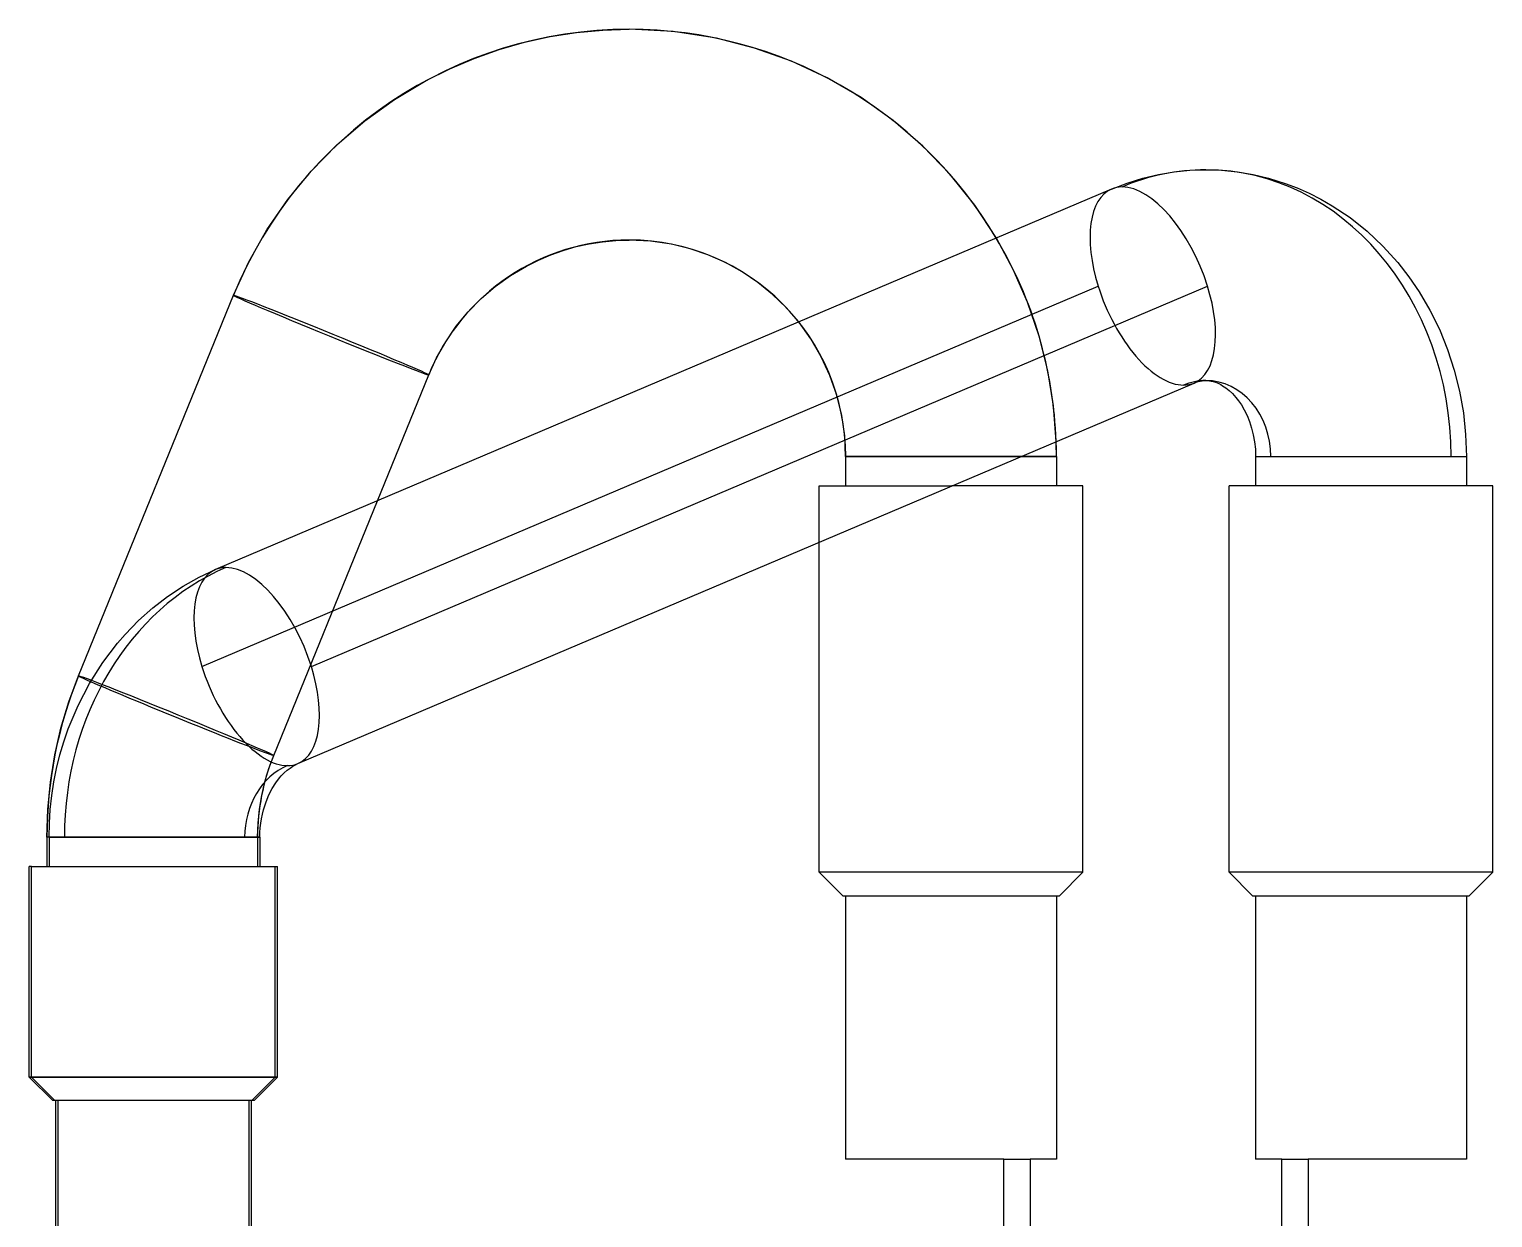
# Model space of a CAD drawing. Header units: millimetres. Extents: x -14.1 to 35.9, y -4.8 to 51.9.
# Drawn here: x 4.61 to 29.6, y 31.6 to 51.9 of the extents above; entities that cross this region are included whole.
import ezdxf

# ---------------------------------------------------------------- set-up
doc = ezdxf.new("R2010")
doc.units = ezdxf.units.MM
doc.layers.add('MAIN-1', color=7, linetype='Continuous')
doc.layers.add('MAIN-2', color=7, linetype='Continuous')

msp = doc.modelspace()

# ---------------------------------------------------------------- linework, layer by layer
at = {"layer": 'MAIN-1'}
for p, q in [((13.065, 51.677), (13.506, 51.774)), ((13.506, 51.774), (13.952, 51.844)), ((13.952, 51.844), (14.402, 51.886)), ((14.402, 51.886), (14.853, 51.9)), ((15.607, 51.861), (14.853, 51.9)), ((16.342, 51.746), (15.607, 51.861)), ((16.992, 51.579), (16.342, 51.746)), ((12.206, 51.402), (12.631, 51.553)), ((12.631, 51.553), (13.065, 51.677)), ((17.624, 51.353), (16.992, 51.579)), ((11.79, 51.226), (12.206, 51.402)), ((18.233, 51.07), (17.624, 51.353)), ((10.847, 50.701), (11.386, 51.023)), ((11.386, 51.023), (11.79, 51.226)), ((18.813, 50.732), (18.233, 51.07)), ((10.338, 50.334), (10.847, 50.701)), ((19.36, 50.341), (18.813, 50.732)), ((9.862, 49.925), (10.338, 50.334)), ((19.868, 49.903), (19.36, 50.341)), ((9.423, 49.476), (9.862, 49.925)), ((20.334, 49.419), (19.868, 49.903)), ((24.16, 49.464), (24.429, 49.491)), ((24.429, 49.491), (24.7, 49.5)), ((24.7, 49.5), (24.97, 49.491)), ((24.97, 49.491), (25.24, 49.464)), ((9.024, 48.991), (9.423, 49.476)), ((20.753, 48.895), (20.334, 49.419)), ((23.091, 49.171), (23.357, 49.273)), ((23.357, 49.273), (23.627, 49.356)), ((23.627, 49.356), (23.892, 49.419)), ((23.892, 49.419), (24.16, 49.464)), ((25.24, 49.464), (25.508, 49.419)), ((25.508, 49.419), (25.773, 49.356)), ((25.773, 49.356), (26.057, 49.268)), ((26.057, 49.268), (26.263, 49.189)), ((23.091, 49.171), (7.789, 42.671)), ((8.668, 48.473), (9.024, 48.991)), ((26.263, 49.189), (26.466, 49.099)), ((26.466, 49.099), (26.665, 48.999)), ((26.665, 48.999), (26.86, 48.887)), ((21.123, 48.334), (20.753, 48.895)), ((26.86, 48.887), (27.164, 48.684)), ((27.164, 48.684), (27.454, 48.453)), ((8.358, 47.927), (8.668, 48.473)), ((13.948, 48.187), (14.172, 48.237)), ((14.172, 48.237), (14.398, 48.272)), ((14.398, 48.272), (14.625, 48.293)), ((14.625, 48.293), (14.854, 48.3)), ((15.218, 48.282), (14.854, 48.3)), ((15.577, 48.228), (15.218, 48.282)), ((27.454, 48.453), (27.726, 48.197)), ((13.302, 47.958), (13.513, 48.048)), ((13.513, 48.048), (13.728, 48.124)), ((13.728, 48.124), (13.948, 48.187)), ((15.892, 48.151), (15.577, 48.228)), ((16.199, 48.046), (15.892, 48.151)), ((16.496, 47.915), (16.199, 48.046)), ((27.726, 48.197), (27.98, 47.917)), ((8.097, 47.356), (8.358, 47.927)), ((12.824, 47.693), (13.098, 47.856)), ((13.098, 47.856), (13.302, 47.958)), ((16.78, 47.758), (16.496, 47.915)), ((17.049, 47.576), (16.78, 47.758)), ((27.98, 47.917), (28.169, 47.674)), ((9.426, 41.014), (24.729, 47.514)), ((12.325, 47.299), (12.566, 47.507)), ((12.566, 47.507), (12.824, 47.693)), ((17.302, 47.372), (17.049, 47.576)), ((28.169, 47.674), (28.345, 47.417)), ((5.448, 40.856), (8.097, 47.356)), ((12.103, 47.072), (12.325, 47.299)), ((17.535, 47.146), (17.302, 47.372)), ((28.345, 47.417), (28.528, 47.103)), ((11.901, 46.826), (12.103, 47.072)), ((17.748, 46.901), (17.535, 47.146)), ((28.528, 47.103), (28.69, 46.775)), ((11.72, 46.564), (11.901, 46.826)), ((28.69, 46.775), (28.829, 46.433)), ((11.563, 46.287), (11.72, 46.564)), ((11.43, 45.997), (11.563, 46.287)), ((28.829, 46.433), (28.943, 46.08)), ((10.554, 43.845), (11.43, 45.997)), ((28.943, 46.08), (29.033, 45.718)), ((9.196, 39.357), (24.499, 45.857)), ((24.499, 45.857), (24.536, 45.871)), ((24.536, 45.871), (24.572, 45.883)), ((24.572, 45.883), (24.605, 45.89)), ((24.605, 45.89), (24.637, 45.896)), ((24.637, 45.896), (24.669, 45.899)), ((24.669, 45.899), (24.7, 45.9)), ((24.7, 45.9), (24.731, 45.899)), ((24.731, 45.899), (24.762, 45.896)), ((24.762, 45.896), (24.794, 45.89)), ((24.794, 45.89), (24.828, 45.883)), ((24.828, 45.883), (24.865, 45.871)), ((24.865, 45.871), (24.894, 45.86)), ((24.894, 45.86), (24.924, 45.847)), ((24.924, 45.847), (24.955, 45.831)), ((24.955, 45.831), (24.987, 45.812)), ((24.987, 45.812), (25.042, 45.776)), ((25.042, 45.776), (25.098, 45.731)), ((25.098, 45.731), (25.156, 45.677)), ((25.156, 45.677), (25.215, 45.612)), ((25.215, 45.612), (25.261, 45.552)), ((25.261, 45.552), (25.307, 45.484)), ((29.033, 45.718), (29.098, 45.349)), ((25.307, 45.484), (25.358, 45.398)), ((25.358, 45.398), (25.405, 45.303)), ((25.405, 45.303), (25.446, 45.2)), ((29.098, 45.349), (29.137, 44.976)), ((25.446, 45.2), (25.482, 45.089)), ((25.482, 45.089), (25.511, 44.972)), ((22.147, 44.815), (22.145, 44.857)), ((22.148, 44.772), (22.147, 44.815)), ((22.149, 44.729), (22.148, 44.772)), ((25.511, 44.972), (25.533, 44.851)), ((25.533, 44.851), (25.546, 44.726)), ((29.137, 44.976), (29.15, 44.6)), ((22.149, 44.6), (21.54, 44.6)), ((22.149, 44.686), (22.149, 44.729)), ((22.15, 44.643), (22.149, 44.686)), ((22.15, 44.6), (22.149, 44.6)), ((22.15, 44.6), (22.15, 44.643)), ((22.15, 44.6), (22.15, 44.1)), ((25.546, 44.726), (25.55, 44.6)), ((25.55, 44.6), (25.811, 44.6)), ((25.55, 44.6), (25.55, 44.1)), ((25.811, 44.6), (29.15, 44.6)), ((29.15, 44.6), (29.15, 44.1)), ((22.6, 44.1), (20.362, 44.1)), ((22.6, 37.5), (22.6, 44.1)), ((25.1, 37.5), (25.1, 44.1)), ((29.6, 44.1), (25.1, 44.1)), ((29.6, 37.5), (29.6, 44.1)), ((18.1, 37.5), (18.1, 43.139)), ((7.237, 42.387), (7.509, 42.539)), ((7.509, 42.539), (7.789, 42.671)), ((6.971, 42.212), (7.237, 42.387)), ((6.474, 41.8), (6.716, 42.016)), ((6.716, 42.016), (6.971, 42.212)), ((6.246, 41.565), (6.474, 41.8)), ((6.117, 41.417), (6.246, 41.565)), ((5.864, 41.084), (6.117, 41.417)), ((5.637, 40.728), (5.864, 41.084)), ((5.285, 40.414), (5.448, 40.856)), ((5.441, 40.349), (5.637, 40.728)), ((5.15, 39.963), (5.285, 40.414)), ((5.275, 39.952), (5.441, 40.349)), ((5.045, 39.504), (5.15, 39.963)), ((5.199, 39.73), (5.275, 39.952)), ((4.969, 39.039), (5.045, 39.504)), ((5.076, 39.276), (5.132, 39.505)), ((5.132, 39.505), (5.199, 39.73)), ((5.03, 39.044), (5.076, 39.276)), ((8.963, 39.199), (9.013, 39.244)), ((9.013, 39.244), (9.062, 39.281)), ((9.062, 39.281), (9.109, 39.312)), ((9.109, 39.312), (9.154, 39.337)), ((9.154, 39.337), (9.196, 39.357)), ((4.923, 38.571), (4.969, 39.039)), ((4.993, 38.81), (5.03, 39.044)), ((8.758, 38.933), (8.819, 39.029)), ((8.819, 39.029), (8.882, 39.112)), ((8.882, 39.112), (8.912, 39.147)), ((8.912, 39.147), (8.963, 39.199)), ((4.967, 38.574), (4.993, 38.81)), ((8.652, 38.705), (8.702, 38.825)), ((8.702, 38.825), (8.758, 38.933)), ((4.908, 38.1), (4.923, 38.571)), ((4.952, 38.337), (4.967, 38.574)), ((8.574, 38.415), (8.589, 38.491)), ((8.589, 38.491), (8.608, 38.565)), ((8.608, 38.565), (8.629, 38.637)), ((8.629, 38.637), (8.652, 38.705)), ((4.947, 38.1), (4.952, 38.337)), ((8.548, 38.18), (8.554, 38.259)), ((8.554, 38.259), (8.562, 38.338)), ((8.562, 38.338), (8.574, 38.415)), ((4.947, 38.1), (4.908, 38.1)), ((4.908, 38.1), (4.908, 37.6)), ((4.947, 38.1), (4.947, 37.6)), ((4.947, 38.1), (5.208, 38.1)), ((5.208, 38.1), (8.547, 38.1)), ((8.547, 38.1), (8.548, 38.18)), ((8.547, 38.1), (8.547, 37.6)), ((4.608, 34), (4.608, 37.6)), ((4.647, 37.6), (4.608, 37.6)), ((4.647, 34), (4.647, 37.6)), ((4.647, 37.6), (8.847, 37.6)), ((8.847, 34), (8.847, 37.6)), ((22.6, 37.5), (18.1, 37.5)), ((18.5, 37.1), (18.1, 37.5)), ((22.2, 37.1), (22.6, 37.5)), ((25.5, 37.1), (25.1, 37.5)), ((29.6, 37.5), (25.1, 37.5)), ((29.2, 37.1), (29.6, 37.5)), ((18.5, 37.1), (22.2, 37.1)), ((18.55, 37.1), (18.55, 32.6)), ((22.15, 37.1), (22.15, 32.6)), ((25.5, 37.1), (29.2, 37.1)), ((25.55, 37.1), (25.55, 32.6)), ((29.15, 37.1), (29.15, 32.6)), ((5.008, 33.6), (4.608, 34)), ((4.608, 34), (4.647, 34)), ((5.047, 33.6), (4.647, 34)), ((4.647, 34), (8.847, 34)), ((8.447, 33.6), (8.847, 34)), ((5.047, 33.6), (5.008, 33.6)), ((8.447, 33.6), (5.047, 33.6)), ((5.058, 33.6), (5.058, 29.1)), ((5.097, 33.6), (5.097, 29.1)), ((8.397, 33.6), (8.397, 29.1)), ((21.25, 32.6), (18.55, 32.6)), ((21.25, 31.6), (21.25, 32.6)), ((21.25, 32.6), (21.7, 32.6)), ((21.7, 32.6), (21.7, 31.6)), ((22.15, 32.6), (21.7, 32.6)), ((26, 32.6), (25.55, 32.6)), ((26, 31.6), (26, 32.6)), ((26, 32.6), (26.45, 32.6)), ((26.45, 32.6), (26.45, 31.6)), ((29.15, 32.6), (26.45, 32.6))]:
    msp.add_line(p, q, dxfattribs=at)
for centre, major_axis, ratio, start_param, end_param in [((14.853, 44.6), (0, -7.3), 0.999391, 2.107753, 3.141662), ((24.7, 44.6), (0, 4.9), 0.854912, -0.000055, 0.348322), ((23.795, 47.514), (0.704, -1.657), 0.487619, 2.937361, 3.141638), ((23.795, 47.514), (0.704, -1.657), 0.487619, 1.366565, 2.937361), ((14.853, 44.6), (0, -3.7), 0.999391, 3.141384, 4.325269), ((23.795, 47.514), (0.704, -1.657), 0.487619, 0.000045, 1.366565), ((9.763, 46.676), (1.667, -0.679), 0.013175, 3.141593, 6.25086), ((9.763, 46.676), (1.667, -0.679), 0.013175, -0.032325, 0), ((24.7, 44.6), (0, 1.3), 0.854912, -1.570796, -0.000055), ((14.853, 44.6), (0, -7.3), 0.999391, 1.570796, 1.606009), ((9.397, 38.1), (0, 4.9), 0.854912, 0.348322, 1.570796), ((8.492, 41.014), (0.704, -1.657), 0.487619, 2.937361, 3.141638), ((8.492, 41.014), (0.704, -1.657), 0.487619, 1.366565, 2.937361), ((8.492, 41.014), (0.704, -1.657), 0.487619, 0.000045, 1.366565), ((7.115, 40.176), (1.667, -0.679), 0.013175, 3.141593, 3.651056)]:
    msp.add_ellipse(centre, major_axis=major_axis, ratio=ratio, start_param=start_param, end_param=end_param, dxfattribs=at)
at = {"layer": 'MAIN-2'}
for p, q in [((21.413, 47.798), (21.123, 48.334)), ((21.657, 47.238), (21.413, 47.798)), ((7.558, 41.014), (22.861, 47.514)), ((21.853, 46.66), (21.657, 47.238)), ((17.955, 46.613), (17.748, 46.901)), ((18.133, 46.307), (17.955, 46.613)), ((22.001, 46.068), (21.853, 46.66)), ((18.281, 45.985), (18.133, 46.307)), ((22.098, 45.466), (22.001, 46.068)), ((18.398, 45.65), (18.281, 45.985)), ((18.482, 45.305), (18.398, 45.65)), ((18.533, 44.954), (18.482, 45.305)), ((22.145, 44.857), (22.098, 45.466)), ((18.55, 44.6), (18.533, 44.954)), ((21.54, 44.6), (18.55, 44.6)), ((18.55, 44.6), (18.551, 44.6)), ((18.55, 44.6), (18.55, 44.1)), ((18.551, 44.6), (22.15, 44.6)), ((25.55, 44.6), (28.889, 44.6)), ((28.889, 44.6), (29.15, 44.6)), ((18.1, 44.1), (20.362, 44.1)), ((18.1, 43.139), (18.1, 44.1)), ((8.782, 39.497), (10.554, 43.845)), ((8.699, 39.273), (8.782, 39.497)), ((8.631, 39.045), (8.699, 39.273)), ((8.577, 38.812), (8.631, 39.045)), ((8.539, 38.576), (8.577, 38.812)), ((8.516, 38.339), (8.539, 38.576)), ((8.508, 38.1), (8.516, 38.339)), ((4.909, 38.1), (4.908, 38.1)), ((8.508, 38.1), (4.909, 38.1)), ((4.947, 38.1), (8.507, 38.1)), ((8.285, 38.1), (4.947, 38.1)), ((8.547, 38.1), (8.285, 38.1)), ((8.507, 38.1), (8.508, 38.1)), ((8.508, 38.1), (8.508, 37.6)), ((8.808, 34), (8.808, 37.6)), ((22.6, 37.5), (18.1, 37.5)), ((29.6, 37.5), (25.1, 37.5)), ((8.808, 34), (4.608, 34)), ((4.647, 34), (8.808, 34)), ((8.847, 34), (4.647, 34)), ((8.408, 33.6), (8.808, 34)), ((8.358, 33.6), (8.358, 29.1)), ((21.25, 32.6), (21.25, 32.6)), ((21.25, 32.6), (21.25, 32.6)), ((21.25, 32.6), (21.25, 32.6)), ((21.7, 32.6), (21.7, 32.6)), ((21.7, 32.6), (21.7, 32.6)), ((21.7, 32.6), (21.7, 32.6)), ((26, 32.6), (26, 32.6)), ((26, 32.6), (26, 32.6)), ((26, 32.6), (26, 32.6)), ((26.45, 32.6), (26.45, 32.6)), ((26.45, 32.6), (26.45, 32.6)), ((26.45, 32.6), (26.45, 32.6)), ((21.25, 30.262), (21.25, 31.6)), ((21.7, 31.6), (21.7, 30.262)), ((26, 30.348), (26, 31.6)), ((26.45, 31.6), (26.45, 30.348))]:
    msp.add_line(p, q, dxfattribs=at)
for centre, major_axis, ratio, start_param, end_param in [((14.853, 44.6), (0, -7.3), 0.999391, -3.141523, -1.957916), ((24.7, 44.6), (0, 4.9), 0.854912, -1.570796, -0.000055), ((23.795, 47.514), (0.704, -1.657), 0.487619, -3.141548, -1.775028), ((14.853, 44.6), (0, -3.7), 0.999391, 1.570796, 3.141384), ((14.853, 44.6), (0, -7.3), 0.999391, 1.606009, 2.107753), ((23.795, 47.514), (0.704, -1.657), 0.487619, -1.775028, -0.204231), ((9.763, 46.676), (1.667, -0.679), 0.013175, 3.109267, 3.141593), ((9.763, 46.676), (1.667, -0.679), 0.013175, 0, 3.109267), ((24.7, 44.6), (0, 1.3), 0.854912, -0.000055, 0.348322), ((23.795, 47.514), (0.704, -1.657), 0.487619, -0.204231, 0.000045), ((8.492, 41.014), (0.704, -1.657), 0.487619, -3.141548, -1.775028), ((8.492, 41.014), (0.704, -1.657), 0.487619, -1.775028, -0.204231), ((12.205, 38.1), (0, -7.3), 0.999391, -1.957916, -1.570796), ((7.115, 40.176), (1.667, -0.679), 0.013175, 3.109267, 3.141593), ((7.115, 40.176), (1.667, -0.679), 0.013175, 0, 3.109267), ((7.115, 40.176), (1.667, -0.679), 0.013175, -2.63213, -0.032325), ((12.205, 38.1), (0, -3.7), 0.999391, -1.957916, -1.570796), ((7.115, 40.176), (1.667, -0.679), 0.013175, -0.032325, 0), ((9.397, 38.1), (0, 1.3), 0.854912, 0.348322, 1.570796), ((8.492, 41.014), (0.704, -1.657), 0.487619, -0.204231, 0.000045)]:
    msp.add_ellipse(centre, major_axis=major_axis, ratio=ratio, start_param=start_param, end_param=end_param, dxfattribs=at)

doc.saveas('drawing.dxf')
